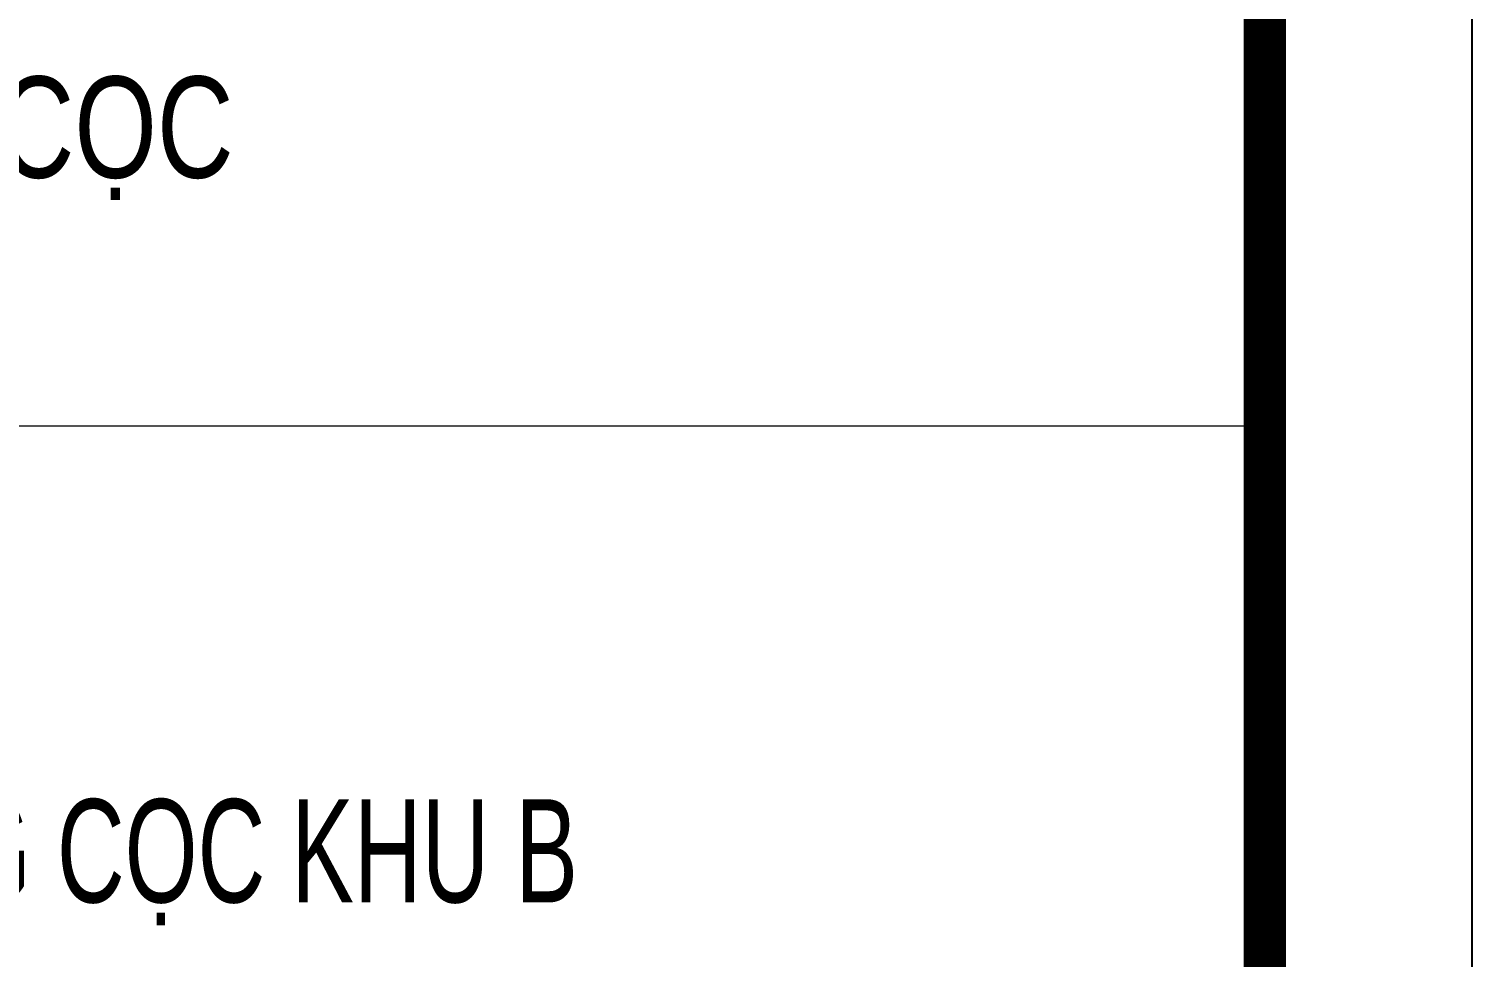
# Model space of a CAD drawing. Header units: metres. Extents: x 568006 to 1139366, y 2064802 to 4131555.
# Drawn here: x 570127.7 to 570201.5, y 2065637 to 2065684.6 of the extents above; entities that cross this region are included whole.
import ezdxf
from ezdxf.enums import TextEntityAlignment as Align

# ---------------------------------------------------------------- set-up
doc = ezdxf.new("R2010")
doc.units = ezdxf.units.M
doc.linetypes.add('CENTER', pattern=[2, 1.25, -0.25, 0.25, -0.25])
doc.layers.get('DEFPOINTS').update_dxf_attribs({"color": 152, "linetype": 'CONTINUOUS'})
for name, color, linetype, lineweight in [('A-KY HIEU', 34, 'CONTINUOUS', 20), ('A-TEXT', 7, 'CONTINUOUS', 18), ('E- RANH GIOI', 1, 'CENTER', 13)]:
    doc.layers.add(name, color=color, linetype=linetype, lineweight=lineweight)
doc.styles.add('AA - Arial - Regular', font='arial.ttf', dxfattribs={"height": 250})
doc.styles.add('ARIAL', font='arial.ttf', dxfattribs={"height": 5})

# ---------------------------------------------------------------- blocks, each defined once
blk = doc.blocks.new('A$C33BC4D2A')
at = {"layer": 'A-KY HIEU', "color": 0}
blk.add_line((353.662, -256.354), (414.985, -256.354), dxfattribs=at)
at = {"layer": 'A-KY HIEU', "color": 0, "const_width": 1.022}
blk.add_lwpolyline([(14.345, -292.097), (14.345, -4.903), (414.985, -4.903), (414.985, -292.097)], close=True, dxfattribs=at)
at = {"layer": 'DEFPOINTS', "color": 125}
blk.add_lwpolyline([(0, -297), (420, -297), (420, 0), (0, 0)], close=True, dxfattribs=at)
at = {"layer": 'A-TEXT', "style": 'ARIAL', "width": 0.75}
blk.add_text('PHẦN CỌC', height=2.4529, dxfattribs=at).set_placement((376.459, -249.116), align=Align.MIDDLE_LEFT)

msp = doc.modelspace()

# ---------------------------------------------------------------- block references
at = {"layer": 'E- RANH GIOI', "extrusion": (-2.4685e-06, 4.62064e-06, 1), "xscale": 2.114336868039268, "yscale": 2.114336868039268, "zscale": 2.114336868039268}
msp.add_blockref('A$C33BC4D2A', (569313.502, 2066206.266, 8.139), dxfattribs=at)

# ---------------------------------------------------------------- texts
at = {"layer": 'A-TEXT', "extrusion": (-2.4685e-06, 4.62064e-06, 1), "style": 'AA - Arial - Regular', "width": 0.65}
msp.add_text('TỔNG MẶT BẰNG CỌC KHU B', height=5.28584, dxfattribs=at).set_placement((570121.634, 2065642.494, 8.141), align=Align.MIDDLE_CENTER)

doc.saveas('drawing.dxf')
